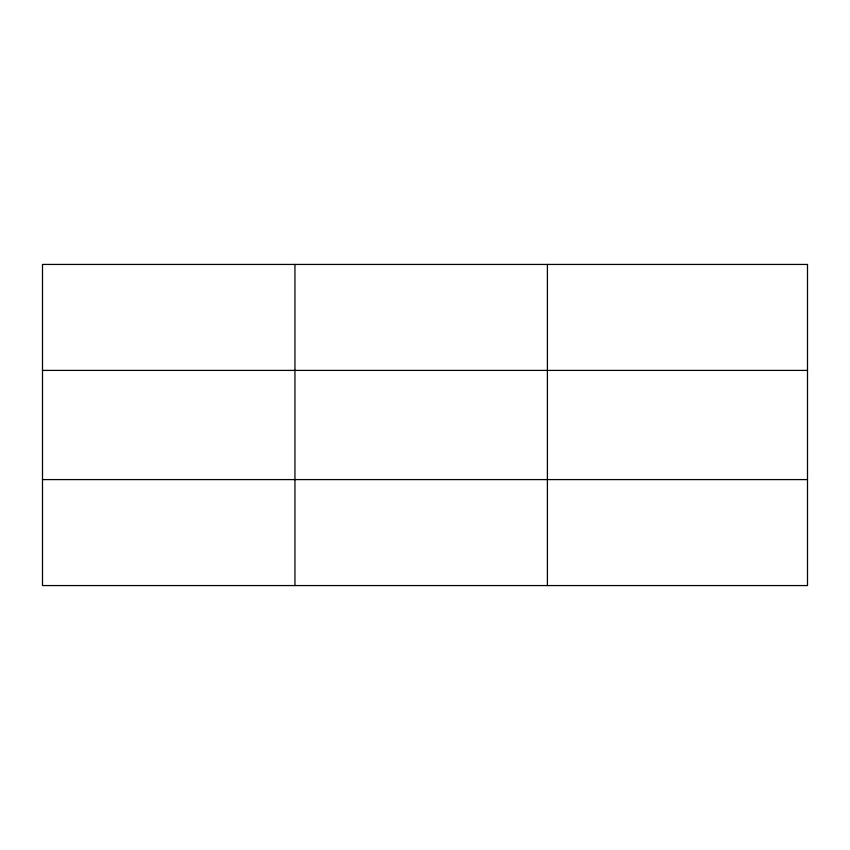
<?xml version="1.0" encoding="UTF-8"?>
<svg xmlns="http://www.w3.org/2000/svg" width="850" height="850" viewBox="0 0 850 850"><rect width="100%" height="100%" fill="white"/><g stroke="black" fill="none" stroke-linecap="round" stroke-linejoin="round"><path stroke-width="1.27" d="M294.95 264.435L294.95 585.565M547.4 264.435L547.4 585.565M807.5 479.591L807.5 585.565L42.5 585.565L42.5 264.435L807.5 264.435L807.5 479.591L42.5 479.591M42.5 370.409L807.5 370.409"/></g></svg>
